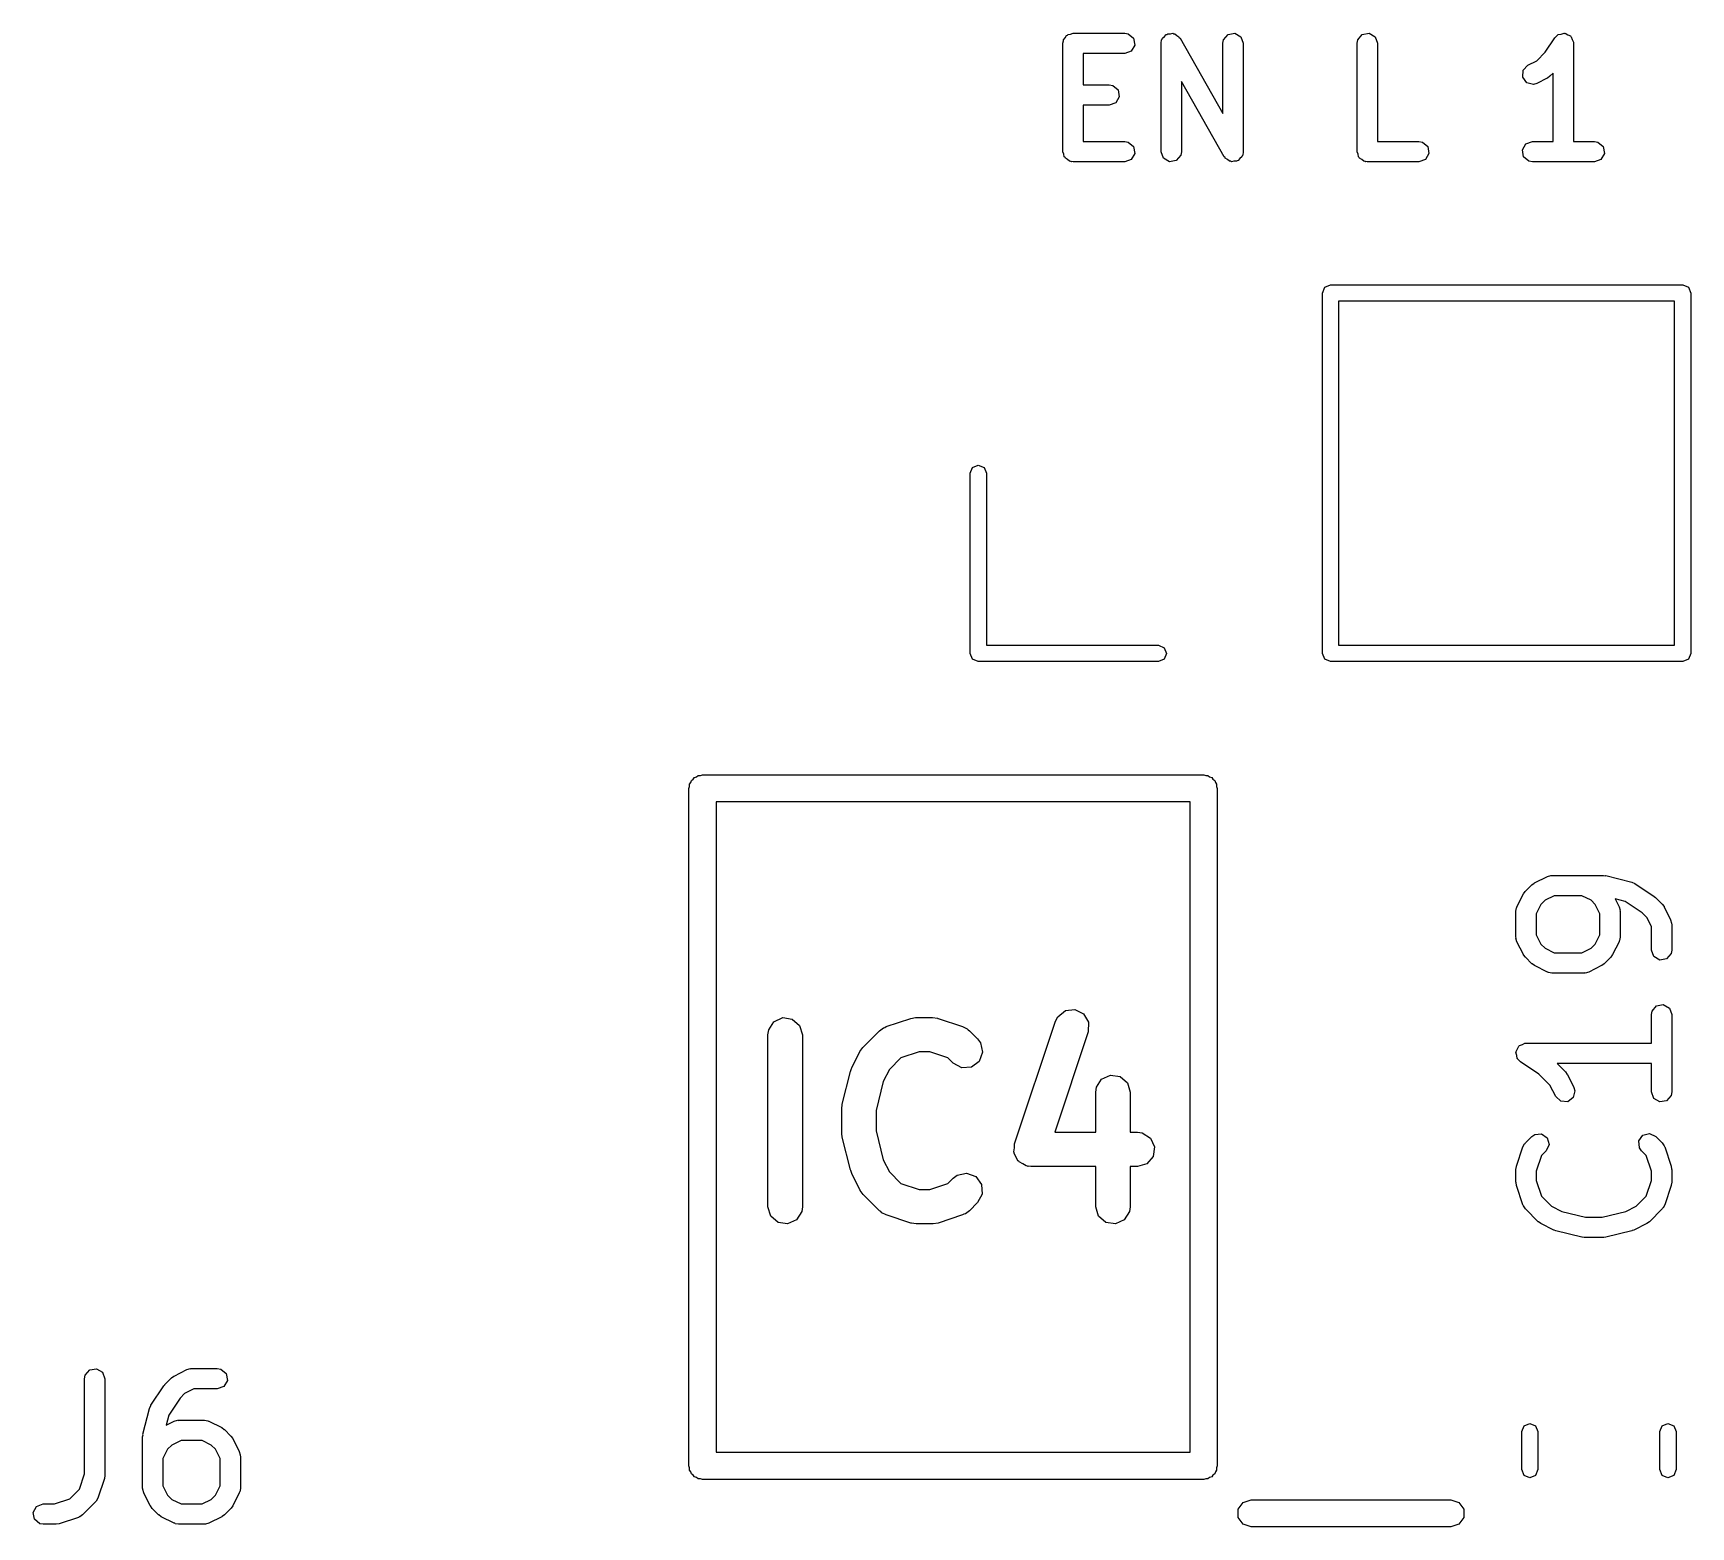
# Model space of a CAD drawing. Extents: x 67.3 to 104.7, y -149.5 to -52.9.
# Drawn here: x 73.28 to 85.51, y -92.87 to -81.84 of the extents above; entities that cross this region are included whole.
import ezdxf

# ---------------------------------------------------------------- set-up
doc = ezdxf.new("R2010")
doc.units = 0
doc.layers.add('BLACK', color=7, linetype='CONTINUOUS')

msp = doc.modelspace()

# ---------------------------------------------------------------- linework, layer by layer
at = {"layer": 'BLACK', "linetype": 'CONTINUOUS'}
for p, q in [((80.897, -81.8763), (80.9067, -81.8594)), ((80.9067, -81.8594), (80.9131, -81.8571)), ((80.9131, -81.8571), (80.9174, -81.8519)), ((80.9174, -81.8519), (80.9366, -81.8486)), ((80.9366, -81.8486), (80.9549, -81.8419)), ((80.9549, -81.8419), (81.3359, -81.8419)), ((81.3359, -81.8419), (81.3615, -81.8464)), ((81.3615, -81.8464), (81.4008, -81.8794)), ((81.6288, -81.8667), (81.6412, -81.8519)), ((81.6412, -81.8519), (81.6481, -81.8507)), ((81.6481, -81.8507), (81.6534, -81.8463)), ((81.6534, -81.8463), (81.6727, -81.8464)), ((81.6727, -81.8464), (81.6918, -81.843)), ((81.6918, -81.843), (81.6978, -81.8465)), ((81.6978, -81.8465), (81.7047, -81.8465)), ((81.7047, -81.8465), (81.7195, -81.859)), ((81.7195, -81.859), (81.7362, -81.8687)), ((82.0654, -81.8912), (82.0984, -81.8519)), ((82.0984, -81.8519), (82.1489, -81.843)), ((82.1489, -81.843), (82.1933, -81.8687)), ((83.0559, -81.8912), (83.0889, -81.8519)), ((83.0889, -81.8519), (83.1394, -81.843)), ((83.1394, -81.843), (83.1838, -81.8687)), ((84.5116, -81.8753), (84.5296, -81.8565)), ((84.5296, -81.8565), (84.5337, -81.8552)), ((84.5337, -81.8552), (84.5365, -81.8519)), ((84.5365, -81.8519), (84.5579, -81.8482)), ((84.5579, -81.8482), (84.5788, -81.8421)), ((84.5788, -81.8421), (84.5828, -81.8438)), ((84.5828, -81.8438), (84.587, -81.843)), ((84.587, -81.843), (84.6059, -81.8539)), ((84.6059, -81.8539), (84.6258, -81.8627)), ((80.8799, -81.9169), (80.8817, -81.9072)), ((80.8799, -82.7169), (80.8799, -81.9169)), ((80.8811, -81.9039), (80.8827, -81.901)), ((80.8817, -81.9072), (80.8811, -81.9039)), ((80.8827, -81.901), (80.8845, -81.8912)), ((80.8845, -81.8912), (80.897, -81.8763)), ((81.3841, -81.9743), (81.3359, -81.9919)), ((81.4098, -81.9299), (81.3841, -81.9743)), ((81.4008, -81.8794), (81.4098, -81.9299)), ((81.6037, -81.9169), (81.6083, -81.8912)), ((81.6037, -82.7169), (81.6037, -81.9169)), ((81.6083, -81.8912), (81.6127, -81.8859)), ((81.6127, -81.8859), (81.614, -81.8791)), ((81.614, -81.8791), (81.6288, -81.8667)), ((81.7362, -81.8687), (81.7386, -81.8752)), ((81.7386, -81.8752), (81.7439, -81.8797)), ((81.7439, -81.8797), (82.0609, -82.4345)), ((82.0609, -81.9169), (82.0654, -81.8912)), ((82.0609, -82.4345), (82.0609, -81.9169)), ((82.1933, -81.8687), (82.2109, -81.9169)), ((82.2109, -81.9169), (82.2109, -82.7169)), ((83.0514, -81.9169), (83.0559, -81.8912)), ((83.0514, -82.7169), (83.0514, -81.9169)), ((83.1838, -81.8687), (83.2014, -81.9169)), ((83.2014, -81.9169), (83.2014, -82.6419)), ((84.3772, -82.0457), (84.4395, -81.9834)), ((84.4395, -81.9834), (84.5116, -81.8753)), ((84.6258, -81.8627), (84.6277, -81.8665)), ((84.6277, -81.8665), (84.6314, -81.8687)), ((84.6314, -81.8687), (84.6389, -81.8891)), ((84.6389, -81.8891), (84.6485, -81.9087)), ((84.6485, -81.9087), (84.6475, -81.9128)), ((84.6475, -81.9128), (84.649, -81.9169)), ((84.649, -81.9169), (84.649, -82.6419)), ((81.3359, -81.9919), (81.0299, -81.9919)), ((81.0299, -81.9919), (81.0299, -82.2228)), ((84.2766, -82.1156), (84.3119, -82.0784)), ((84.3119, -82.0784), (84.3772, -82.0457)), ((81.0299, -82.2228), (81.2216, -82.2228)), ((81.2216, -82.2228), (81.2473, -82.2274)), ((81.2473, -82.2274), (81.2866, -82.2603)), ((82.0708, -82.7541), (81.7537, -82.1993)), ((81.7537, -82.1993), (81.7537, -82.7169)), ((84.2735, -82.1668), (84.2766, -82.1156)), ((84.3041, -82.2081), (84.2735, -82.1668)), ((84.354, -82.22), (84.3041, -82.2081)), ((84.379, -82.2125), (84.354, -82.22)), ((84.4551, -82.1745), (84.379, -82.2125)), ((84.4563, -82.1733), (84.4551, -82.1745)), ((84.4746, -82.1604), (84.4563, -82.1733)), ((84.499, -82.1361), (84.4746, -82.1604)), ((84.499, -82.6419), (84.499, -82.1361)), ((81.2955, -82.3109), (81.2698, -82.3553)), ((81.2866, -82.2603), (81.2955, -82.3109)), ((81.2216, -82.3728), (81.0299, -82.3728)), ((81.0299, -82.3728), (81.0299, -82.6419)), ((81.2698, -82.3553), (81.2216, -82.3728)), ((80.8866, -82.7352), (80.8799, -82.7169)), ((81.0299, -82.6419), (81.3359, -82.6419)), ((81.3359, -82.6419), (81.3615, -82.6464)), ((81.3615, -82.6464), (81.4008, -82.6794)), ((81.4008, -82.6794), (81.4098, -82.7299)), ((81.6213, -82.7651), (81.6037, -82.7169)), ((81.7537, -82.7169), (81.7492, -82.7425)), ((82.2109, -82.7169), (82.2064, -82.7425)), ((83.058, -82.7352), (83.0514, -82.7169)), ((83.2014, -82.6419), (83.5073, -82.6419)), ((83.5073, -82.6419), (83.533, -82.6464)), ((83.533, -82.6464), (83.5723, -82.6794)), ((83.5723, -82.6794), (83.5812, -82.7299)), ((84.2716, -82.7039), (84.2972, -82.6594)), ((84.2805, -82.7544), (84.2716, -82.7039)), ((84.2972, -82.6594), (84.3454, -82.6419)), ((84.3454, -82.6419), (84.499, -82.6419)), ((84.649, -82.6419), (84.8026, -82.6419)), ((84.8026, -82.6419), (84.8282, -82.6464)), ((84.8282, -82.6464), (84.8675, -82.6794)), ((84.8675, -82.6794), (84.8764, -82.7299)), ((80.89, -82.7544), (80.8866, -82.7352)), ((80.8952, -82.7587), (80.89, -82.7544)), ((80.8975, -82.7651), (80.8952, -82.7587)), ((80.9144, -82.7748), (80.8975, -82.7651)), ((80.9293, -82.7874), (80.9144, -82.7748)), ((80.939, -82.7891), (80.9293, -82.7874)), ((80.9419, -82.7908), (80.939, -82.7891)), ((80.9452, -82.7902), (80.9419, -82.7908)), ((80.9549, -82.7919), (80.9452, -82.7902)), ((81.3359, -82.7919), (80.9549, -82.7919)), ((81.3841, -82.7743), (81.3359, -82.7919)), ((81.4098, -82.7299), (81.3841, -82.7743)), ((81.6657, -82.7908), (81.6213, -82.7651)), ((81.7162, -82.7818), (81.6657, -82.7908)), ((81.7492, -82.7425), (81.7162, -82.7818)), ((82.0761, -82.7586), (82.0708, -82.7541)), ((82.0784, -82.7651), (82.0761, -82.7586)), ((82.0952, -82.7748), (82.0784, -82.7651)), ((82.1099, -82.7873), (82.0952, -82.7748)), ((82.1169, -82.7873), (82.1099, -82.7873)), ((82.1229, -82.7908), (82.1169, -82.7873)), ((82.1419, -82.7874), (82.1229, -82.7908)), ((82.1612, -82.7875), (82.1419, -82.7874)), ((82.1666, -82.7831), (82.1612, -82.7875)), ((82.1734, -82.7818), (82.1666, -82.7831)), ((82.1858, -82.767), (82.1734, -82.7818)), ((82.2007, -82.7547), (82.1858, -82.767)), ((82.2019, -82.7479), (82.2007, -82.7547)), ((82.2064, -82.7425), (82.2019, -82.7479)), ((83.0614, -82.7544), (83.058, -82.7352)), ((83.0666, -82.7587), (83.0614, -82.7544)), ((83.0689, -82.7651), (83.0666, -82.7587)), ((83.0858, -82.7748), (83.0689, -82.7651)), ((83.1007, -82.7874), (83.0858, -82.7748)), ((83.1105, -82.7891), (83.1007, -82.7874)), ((83.1133, -82.7908), (83.1105, -82.7891)), ((83.1166, -82.7902), (83.1133, -82.7908)), ((83.1264, -82.7919), (83.1166, -82.7902)), ((83.5073, -82.7919), (83.1264, -82.7919)), ((83.5555, -82.7743), (83.5073, -82.7919)), ((83.5812, -82.7299), (83.5555, -82.7743)), ((84.3198, -82.7874), (84.2805, -82.7544)), ((84.3454, -82.7919), (84.3198, -82.7874)), ((84.8026, -82.7919), (84.3454, -82.7919)), ((84.8508, -82.7743), (84.8026, -82.7919)), ((84.8764, -82.7299), (84.8508, -82.7743)), ((82.7947, -83.76), (82.8123, -83.7176)), ((82.7947, -86.42), (82.7947, -83.76)), ((82.8123, -83.7176), (82.8547, -83.7)), ((82.8547, -83.7), (85.4547, -83.7)), ((82.9147, -83.82), (82.9147, -86.36)), ((85.3947, -83.82), (82.9147, -83.82)), ((85.3947, -86.36), (85.3947, -83.82)), ((85.4547, -83.7), (85.4971, -83.7176)), ((85.4971, -83.7176), (85.5147, -83.76)), ((85.5147, -83.76), (85.5147, -86.42)), ((80.2123, -85.0476), (80.2547, -85.03)), ((80.2547, -85.03), (80.2971, -85.0476)), ((80.1947, -85.09), (80.2123, -85.0476)), ((80.1947, -86.42), (80.1947, -85.09)), ((80.2971, -85.0476), (80.3147, -85.09)), ((80.3147, -85.09), (80.3147, -86.36)), ((80.3147, -86.36), (81.5847, -86.36)), ((81.5847, -86.36), (81.6271, -86.3776)), ((81.6271, -86.3776), (81.6447, -86.42)), ((82.9147, -86.36), (85.3947, -86.36)), ((80.2123, -86.4624), (80.1947, -86.42)), ((80.2547, -86.48), (80.2123, -86.4624)), ((81.5847, -86.48), (80.2547, -86.48)), ((81.6271, -86.4624), (81.5847, -86.48)), ((81.6447, -86.42), (81.6271, -86.4624)), ((82.8123, -86.4624), (82.7947, -86.42)), ((82.8547, -86.48), (82.8123, -86.4624)), ((85.4547, -86.48), (82.8547, -86.48)), ((85.4971, -86.4624), (85.4547, -86.48)), ((85.5147, -86.42), (85.4971, -86.4624)), ((78.1333, -87.3729), (78.1382, -87.3578)), ((78.1382, -87.3578), (78.151, -87.3485)), ((78.151, -87.3485), (78.1603, -87.3357)), ((78.1603, -87.3357), (78.1754, -87.3308)), ((78.1754, -87.3308), (78.1882, -87.3215)), ((78.1882, -87.3215), (78.204, -87.3215)), ((78.204, -87.3215), (78.2191, -87.3166)), ((78.2191, -87.3166), (81.9191, -87.3166)), ((81.9191, -87.3166), (81.9342, -87.3215)), ((81.9342, -87.3215), (81.95, -87.3215)), ((81.95, -87.3215), (81.9628, -87.3308)), ((81.9628, -87.3308), (81.9779, -87.3357)), ((81.9779, -87.3357), (81.9872, -87.3485)), ((81.9872, -87.3485), (82, -87.3578)), ((82, -87.3578), (82.0049, -87.3729)), ((78.1191, -87.4166), (78.124, -87.4015)), ((78.1191, -92.4166), (78.1191, -87.4166)), ((78.124, -87.3857), (78.1333, -87.3729)), ((78.124, -87.4015), (78.124, -87.3857)), ((82.0049, -87.3729), (82.0142, -87.3857)), ((82.0142, -87.3857), (82.0142, -87.4015)), ((82.0142, -87.4015), (82.0191, -87.4166)), ((82.0191, -87.4166), (82.0191, -92.4166)), ((78.3191, -87.5166), (78.3191, -92.3166)), ((81.8191, -87.5166), (78.3191, -87.5166)), ((81.8191, -92.3166), (81.8191, -87.5166)), ((84.3602, -88.1136), (84.4555, -88.066)), ((84.4555, -88.066), (84.4804, -88.0586)), ((84.4804, -88.0586), (84.4848, -88.0596)), ((84.4848, -88.0596), (84.489, -88.0581)), ((84.489, -88.0581), (84.8699, -88.0581)), ((84.8699, -88.0581), (84.8847, -88.0607)), ((84.8847, -88.0607), (84.8881, -88.0603)), ((84.8881, -88.0603), (85.0786, -88.108)), ((84.2314, -88.29), (84.2791, -88.1948)), ((84.2791, -88.1948), (84.2924, -88.1768)), ((84.2924, -88.1768), (84.2931, -88.1753)), ((84.2931, -88.1753), (84.3407, -88.1277)), ((84.3407, -88.1277), (84.3591, -88.1148)), ((84.3591, -88.1148), (84.3602, -88.1136)), ((84.5067, -88.2081), (84.4382, -88.2424)), ((84.7094, -88.2081), (84.5067, -88.2081)), ((84.7779, -88.2424), (84.7094, -88.2081)), ((85.0786, -88.108), (85.1016, -88.1182)), ((85.1016, -88.1182), (85.102, -88.1183)), ((85.102, -88.1183), (85.2449, -88.2135)), ((85.2449, -88.2135), (85.2531, -88.2214)), ((85.2531, -88.2214), (85.2563, -88.2229)), ((85.2563, -88.2229), (85.3039, -88.2705)), ((84.2235, -88.3236), (84.228, -88.2979)), ((84.2235, -88.514), (84.2235, -88.3236)), ((84.228, -88.2979), (84.2309, -88.2945)), ((84.2309, -88.2945), (84.2314, -88.29)), ((84.4078, -88.2728), (84.3735, -88.3413)), ((84.3735, -88.3413), (84.3735, -88.4963)), ((84.4382, -88.2424), (84.4078, -88.2728)), ((84.8083, -88.2728), (84.7779, -88.2424)), ((84.8426, -88.3413), (84.8083, -88.2728)), ((84.8426, -88.4963), (84.8426, -88.3413)), ((85.0296, -88.2503), (84.9555, -88.2318)), ((84.9555, -88.2318), (84.9846, -88.29)), ((84.9846, -88.29), (84.9921, -88.315)), ((84.9921, -88.315), (84.991, -88.3194)), ((84.991, -88.3194), (84.9926, -88.3236)), ((84.9926, -88.3236), (84.9926, -88.514)), ((85.1555, -88.3342), (85.0296, -88.2503)), ((85.1893, -88.368), (85.1555, -88.3342)), ((85.3039, -88.2705), (85.3168, -88.2889)), ((85.3168, -88.2889), (85.318, -88.29)), ((85.318, -88.29), (85.3656, -88.3853)), ((85.2235, -88.4365), (85.1893, -88.368)), ((85.2235, -88.6093), (85.2235, -88.4365)), ((85.3656, -88.3853), (85.373, -88.4102)), ((85.373, -88.4102), (85.372, -88.4146)), ((85.372, -88.4146), (85.3735, -88.4188)), ((85.3735, -88.4188), (85.3735, -88.6093)), ((84.2251, -88.5183), (84.2235, -88.514)), ((84.224, -88.5226), (84.2251, -88.5183)), ((84.2314, -88.5476), (84.224, -88.5226)), ((84.2791, -88.6428), (84.2314, -88.5476)), ((84.3735, -88.4963), (84.4078, -88.5649)), ((84.4078, -88.5649), (84.4382, -88.5953)), ((84.7779, -88.5953), (84.8083, -88.5649)), ((84.8083, -88.5649), (84.8426, -88.4963)), ((84.9846, -88.5476), (84.937, -88.6428)), ((84.9852, -88.5431), (84.9846, -88.5476)), ((84.988, -88.5397), (84.9852, -88.5431)), ((84.9926, -88.514), (84.988, -88.5397)), ((84.2802, -88.644), (84.2791, -88.6428)), ((84.2931, -88.6623), (84.2802, -88.644)), ((84.3407, -88.7099), (84.2931, -88.6623)), ((84.3422, -88.7106), (84.3407, -88.7099)), ((84.3602, -88.724), (84.3422, -88.7106)), ((84.4382, -88.5953), (84.5067, -88.6295)), ((84.5067, -88.6295), (84.7094, -88.6295)), ((84.7094, -88.6295), (84.7779, -88.5953)), ((84.8754, -88.7099), (84.857, -88.7228)), ((84.923, -88.6623), (84.8754, -88.7099)), ((84.9237, -88.6608), (84.923, -88.6623)), ((84.937, -88.6428), (84.9237, -88.6608)), ((85.2411, -88.6575), (85.2235, -88.6093)), ((85.2855, -88.6831), (85.2411, -88.6575)), ((85.336, -88.6742), (85.2855, -88.6831)), ((85.369, -88.6349), (85.336, -88.6742)), ((85.3735, -88.6093), (85.369, -88.6349)), ((84.4555, -88.7716), (84.3602, -88.724)), ((84.4599, -88.7721), (84.4555, -88.7716)), ((84.4633, -88.775), (84.4599, -88.7721)), ((84.489, -88.7795), (84.4633, -88.775)), ((84.7271, -88.7795), (84.489, -88.7795)), ((84.7313, -88.778), (84.7271, -88.7795)), ((84.7357, -88.779), (84.7313, -88.778)), ((84.7606, -88.7716), (84.7357, -88.779)), ((84.8559, -88.724), (84.7606, -88.7716)), ((84.857, -88.7228), (84.8559, -88.724)), ((80.8417, -89.1012), (80.8975, -89.0563)), ((80.8975, -89.0563), (80.9686, -89.0487)), ((80.9686, -89.0487), (81.0326, -89.0807)), ((81.0326, -89.0807), (81.0691, -89.1423)), ((85.2235, -89.0855), (85.228, -89.0598)), ((85.228, -89.0598), (85.261, -89.0205)), ((85.261, -89.0205), (85.3115, -89.0116)), ((85.3115, -89.0116), (85.356, -89.0373)), ((85.356, -89.0373), (85.3735, -89.0855)), ((78.7023, -89.2341), (78.7075, -89.1983)), ((78.7075, -89.1983), (78.7462, -89.1381)), ((78.7462, -89.1381), (78.8113, -89.1084)), ((78.8113, -89.1084), (78.8821, -89.1186)), ((78.8821, -89.1186), (78.9362, -89.1655)), ((78.9362, -89.1655), (78.9563, -89.2341)), ((79.5257, -89.2048), (79.5547, -89.1831)), ((79.5547, -89.1831), (79.5659, -89.1807)), ((79.5659, -89.1807), (79.5754, -89.1741)), ((79.5754, -89.1741), (79.7568, -89.1136)), ((79.7568, -89.1136), (79.7924, -89.1072)), ((79.7924, -89.1072), (79.7947, -89.1078)), ((79.7947, -89.1078), (79.797, -89.1071)), ((79.797, -89.1071), (79.9179, -89.1071)), ((79.9179, -89.1071), (79.9537, -89.1123)), ((79.9537, -89.1123), (79.9557, -89.1136)), ((79.9557, -89.1136), (79.9581, -89.1136)), ((79.9581, -89.1136), (80.1395, -89.1741)), ((80.1395, -89.1741), (80.1718, -89.1903)), ((80.1718, -89.1903), (80.179, -89.1993)), ((80.179, -89.1993), (80.1891, -89.2048)), ((80.5231, -90.0406), (80.8255, -89.1335)), ((80.8255, -89.1335), (80.8417, -89.1012)), ((81.0691, -89.1423), (81.0665, -89.2138)), ((85.2235, -89.2962), (85.2235, -89.0855)), ((85.3735, -89.0855), (85.3735, -89.6569)), ((78.7023, -90.5041), (78.7023, -89.2341)), ((78.9563, -89.2341), (78.9563, -90.5041)), ((79.4036, -89.3278), (79.4048, -89.3258)), ((79.4048, -89.3258), (79.5257, -89.2048)), ((80.1891, -89.2048), (80.2496, -89.2653)), ((80.2496, -89.2653), (80.2713, -89.2942)), ((80.2713, -89.2942), (80.2865, -89.3641)), ((81.0665, -89.2138), (80.8198, -89.9538)), ((84.2355, -89.3393), (84.2443, -89.3194)), ((84.2443, -89.3194), (84.2482, -89.3175)), ((84.2482, -89.3175), (84.2503, -89.3137)), ((84.2503, -89.3137), (84.2708, -89.3063)), ((84.2708, -89.3063), (84.2903, -89.2966)), ((84.2903, -89.2966), (84.2945, -89.2977)), ((84.2945, -89.2977), (84.2985, -89.2962)), ((84.2985, -89.2962), (85.2235, -89.2962)), ((79.3205, -89.4797), (79.381, -89.3588)), ((79.381, -89.3588), (79.4016, -89.3291)), ((79.4016, -89.3291), (79.4036, -89.3278)), ((79.6841, -89.4056), (79.599, -89.4908)), ((79.8176, -89.3611), (79.6841, -89.4056)), ((79.8973, -89.3611), (79.8176, -89.3611)), ((80.0307, -89.4056), (79.8973, -89.3611)), ((80.07, -89.4449), (80.0307, -89.4056)), ((80.1328, -89.4792), (80.07, -89.4449)), ((80.2615, -89.4312), (80.2042, -89.4741)), ((80.2865, -89.3641), (80.2615, -89.4312)), ((84.2237, -89.3664), (84.2254, -89.3624)), ((84.2298, -89.3873), (84.2237, -89.3664)), ((84.2247, -89.3582), (84.2355, -89.3393)), ((84.2254, -89.3624), (84.2247, -89.3582)), ((84.2336, -89.4087), (84.2298, -89.3873)), ((84.2369, -89.4115), (84.2336, -89.4087)), ((84.2381, -89.4156), (84.2369, -89.4115)), ((84.2569, -89.4336), (84.2381, -89.4156)), ((84.3936, -89.5247), (84.2569, -89.4336)), ((85.2235, -89.4462), (84.5272, -89.4462)), ((84.5272, -89.4462), (84.5896, -89.5086)), ((85.2235, -89.6569), (85.2235, -89.4462)), ((79.2504, -89.7476), (79.3109, -89.5057)), ((79.3109, -89.5057), (79.3197, -89.4841)), ((79.3197, -89.4841), (79.3205, -89.4797)), ((79.599, -89.4908), (79.5539, -89.5808)), ((80.2042, -89.4741), (80.1328, -89.4792)), ((81.1265, -89.6217), (81.1652, -89.5615)), ((81.1652, -89.5615), (81.2303, -89.5318)), ((81.2303, -89.5318), (81.3011, -89.5419)), ((81.3011, -89.5419), (81.3552, -89.5888)), ((84.475, -89.6061), (84.3936, -89.5247)), ((84.5896, -89.5086), (84.6025, -89.527)), ((84.6025, -89.527), (84.6037, -89.5281)), ((84.6037, -89.5281), (84.6513, -89.6234)), ((79.5539, -89.5808), (79.5006, -89.794)), ((81.1214, -89.6575), (81.1265, -89.6217)), ((81.1214, -89.9538), (81.1214, -89.6575)), ((81.3552, -89.5888), (81.3754, -89.6575)), ((81.3754, -89.6575), (81.3754, -89.9538)), ((84.5172, -89.6904), (84.475, -89.6061)), ((84.5544, -89.7257), (84.5172, -89.6904)), ((84.6587, -89.6483), (84.6468, -89.6982)), ((84.6513, -89.6234), (84.6587, -89.6483)), ((85.2411, -89.7051), (85.2235, -89.6569)), ((85.369, -89.6826), (85.336, -89.7219)), ((85.3735, -89.6569), (85.369, -89.6826)), ((79.2466, -89.7784), (79.2506, -89.7511)), ((79.2466, -89.9598), (79.2466, -89.7784)), ((79.2506, -89.7511), (79.2504, -89.7476)), ((79.5006, -89.794), (79.5006, -89.9442)), ((84.6056, -89.7288), (84.5544, -89.7257)), ((84.6468, -89.6982), (84.6056, -89.7288)), ((85.2855, -89.7308), (85.2411, -89.7051)), ((85.336, -89.7219), (85.2855, -89.7308)), ((79.2476, -89.9632), (79.2466, -89.9598)), ((79.2504, -89.9906), (79.2476, -89.9632)), ((79.3109, -90.2325), (79.2504, -89.9906)), ((79.5006, -89.9442), (79.5539, -90.1574)), ((80.5221, -90.0699), (80.5231, -90.0406)), ((80.8198, -89.9538), (81.1214, -89.9538)), ((81.3754, -89.9538), (81.4298, -89.9538)), ((81.4298, -89.9538), (81.4656, -89.9589)), ((81.4656, -89.9589), (81.5258, -89.9976)), ((81.5258, -89.9976), (81.5555, -90.0627)), ((84.275, -90.0618), (84.2874, -90.0389)), ((84.2874, -90.0389), (84.2912, -90.0365)), ((84.2912, -90.0365), (84.2931, -90.0324)), ((84.2931, -90.0324), (84.3407, -89.9848)), ((84.3407, -89.9848), (84.3621, -89.9699)), ((84.3621, -89.9699), (84.4132, -89.9654)), ((84.4132, -89.9654), (84.4552, -89.9948)), ((84.4685, -90.0444), (84.4468, -90.0909)), ((84.4552, -89.9948), (84.4685, -90.0444)), ((85.1308, -90.0184), (85.1603, -89.9764)), ((85.1353, -90.0696), (85.1308, -90.0184)), ((85.1603, -89.9764), (85.2098, -89.9631)), ((85.2098, -89.9631), (85.2563, -89.9848)), ((85.2563, -89.9848), (85.3039, -90.0324)), ((85.3039, -90.0324), (85.3189, -90.0538)), ((85.3189, -90.0538), (85.3193, -90.0582)), ((85.3193, -90.0582), (85.3221, -90.0618)), ((79.5539, -90.1574), (79.599, -90.2475)), ((80.5179, -90.0989), (80.5221, -90.0699)), ((80.5208, -90.1052), (80.5179, -90.0989)), ((80.5206, -90.1121), (80.5208, -90.1052)), ((80.5355, -90.1373), (80.5206, -90.1121)), ((80.5476, -90.164), (80.5355, -90.1373)), ((80.5535, -90.1677), (80.5476, -90.164)), ((80.557, -90.1737), (80.5535, -90.1677)), ((80.5832, -90.1868), (80.557, -90.1737)), ((81.5453, -90.1335), (81.4985, -90.1876)), ((81.5555, -90.0627), (81.5453, -90.1335)), ((84.2274, -90.2046), (84.275, -90.0618)), ((84.4117, -90.126), (84.3735, -90.2405)), ((84.4468, -90.0909), (84.4117, -90.126)), ((85.1502, -90.0909), (85.1353, -90.0696)), ((85.1853, -90.126), (85.1502, -90.0909)), ((85.2235, -90.2405), (85.1853, -90.126)), ((85.3221, -90.0618), (85.3697, -90.2046)), ((79.3131, -90.2364), (79.3109, -90.2325)), ((79.3205, -90.2585), (79.3131, -90.2364)), ((79.381, -90.3795), (79.3205, -90.2585)), ((79.599, -90.2475), (79.6841, -90.3326)), ((80.0307, -90.3326), (80.07, -90.2934)), ((80.07, -90.2934), (80.0989, -90.2717)), ((80.0989, -90.2717), (80.1689, -90.2565)), ((80.1689, -90.2565), (80.2359, -90.2815)), ((80.2359, -90.2815), (80.2788, -90.3388)), ((80.6078, -90.2026), (80.5832, -90.1868)), ((80.6176, -90.204), (80.6078, -90.2026)), ((80.621, -90.2058), (80.6176, -90.204)), ((80.6259, -90.2052), (80.621, -90.2058)), ((80.6436, -90.2078), (80.6259, -90.2052)), ((81.1214, -90.2078), (80.6436, -90.2078)), ((81.1214, -90.5041), (81.1214, -90.2078)), ((81.4298, -90.2078), (81.3754, -90.2078)), ((81.3754, -90.2078), (81.3754, -90.5041)), ((81.4985, -90.1876), (81.4298, -90.2078)), ((84.2235, -90.2283), (84.2274, -90.2062)), ((84.2235, -90.3236), (84.2235, -90.2283)), ((84.2274, -90.2062), (84.2274, -90.2046)), ((84.3735, -90.2405), (84.3735, -90.3114)), ((85.2235, -90.3114), (85.2235, -90.2405)), ((85.3697, -90.2046), (85.373, -90.2268)), ((85.373, -90.2268), (85.3735, -90.2283)), ((85.3735, -90.2283), (85.3735, -90.3236)), ((79.3826, -90.3812), (79.381, -90.3795)), ((79.3831, -90.3836), (79.3826, -90.3812)), ((79.4048, -90.4125), (79.3831, -90.3836)), ((79.5257, -90.5335), (79.4048, -90.4125)), ((79.6841, -90.3326), (79.8176, -90.3771)), ((79.8176, -90.3771), (79.8973, -90.3771)), ((79.8973, -90.3771), (80.0307, -90.3326)), ((80.2839, -90.4102), (80.2496, -90.473)), ((80.2788, -90.3388), (80.2839, -90.4102)), ((84.2241, -90.3251), (84.2235, -90.3236)), ((84.2274, -90.3473), (84.2241, -90.3251)), ((84.275, -90.4901), (84.2274, -90.3473)), ((84.3735, -90.3114), (84.4117, -90.4259)), ((84.4117, -90.4259), (84.4858, -90.5)), ((85.1112, -90.5), (85.1853, -90.4259)), ((85.1853, -90.4259), (85.2235, -90.3114)), ((85.3697, -90.3473), (85.3221, -90.4901)), ((85.3735, -90.3236), (85.3696, -90.3457)), ((85.3696, -90.3457), (85.3697, -90.3473)), ((78.7225, -90.5728), (78.7023, -90.5041)), ((78.9512, -90.5399), (78.9125, -90.6001)), ((78.9563, -90.5041), (78.9512, -90.5399)), ((79.5358, -90.539), (79.5257, -90.5335)), ((79.543, -90.5479), (79.5358, -90.539)), ((79.5754, -90.5641), (79.543, -90.5479)), ((80.1891, -90.5335), (80.1602, -90.5551)), ((80.2496, -90.473), (80.1891, -90.5335)), ((81.1415, -90.5728), (81.1214, -90.5041)), ((81.3702, -90.5399), (81.3316, -90.6001)), ((81.3754, -90.5041), (81.3702, -90.5399)), ((84.2778, -90.4937), (84.275, -90.4901)), ((84.2782, -90.4981), (84.2778, -90.4937)), ((84.2931, -90.5195), (84.2782, -90.4981)), ((84.3883, -90.6147), (84.2931, -90.5195)), ((84.4858, -90.5), (84.5628, -90.5385)), ((84.5628, -90.5385), (84.7363, -90.5819)), ((84.8607, -90.5819), (85.0342, -90.5385)), ((85.0342, -90.5385), (85.1112, -90.5)), ((85.3039, -90.5195), (85.2087, -90.6147)), ((85.3058, -90.5154), (85.3039, -90.5195)), ((85.3096, -90.513), (85.3058, -90.5154)), ((85.3221, -90.4901), (85.3096, -90.513)), ((78.7766, -90.6196), (78.7225, -90.5728)), ((78.8474, -90.6298), (78.7766, -90.6196)), ((78.9125, -90.6001), (78.8474, -90.6298)), ((79.7568, -90.6246), (79.5754, -90.5641)), ((79.7592, -90.6247), (79.7568, -90.6246)), ((79.7612, -90.626), (79.7592, -90.6247)), ((79.797, -90.6311), (79.7612, -90.626)), ((79.9179, -90.6311), (79.797, -90.6311)), ((79.9202, -90.6305), (79.9179, -90.6311)), ((79.9225, -90.631), (79.9202, -90.6305)), ((79.9581, -90.6246), (79.9225, -90.631)), ((80.1395, -90.5641), (79.9581, -90.6246)), ((80.149, -90.5576), (80.1395, -90.5641)), ((80.1602, -90.5551), (80.149, -90.5576)), ((81.1956, -90.6196), (81.1415, -90.5728)), ((81.2665, -90.6298), (81.1956, -90.6196)), ((81.3316, -90.6001), (81.2665, -90.6298)), ((84.3898, -90.6154), (84.3883, -90.6147)), ((84.4078, -90.6287), (84.3898, -90.6154)), ((84.5031, -90.6764), (84.4078, -90.6287)), ((84.7363, -90.5819), (84.8607, -90.5819)), ((85.1892, -90.6287), (85.094, -90.6764)), ((85.1903, -90.6276), (85.1892, -90.6287)), ((85.2087, -90.6147), (85.1903, -90.6276)), ((84.5066, -90.6768), (84.5031, -90.6764)), ((84.5184, -90.682), (84.5066, -90.6768)), ((84.7089, -90.7297), (84.5184, -90.682)), ((84.7123, -90.7293), (84.7089, -90.7297)), ((84.7271, -90.7319), (84.7123, -90.7293)), ((84.8699, -90.7319), (84.7271, -90.7319)), ((84.8732, -90.7307), (84.8699, -90.7319)), ((84.8881, -90.7297), (84.8732, -90.7307)), ((85.0786, -90.682), (84.8881, -90.7297)), ((85.0816, -90.6801), (85.0786, -90.682)), ((85.094, -90.6764), (85.0816, -90.6801)), ((73.658, -91.773), (73.6625, -91.7474)), ((73.658, -92.4751), (73.658, -91.773)), ((73.6625, -91.7474), (73.6955, -91.7081)), ((73.6955, -91.7081), (73.746, -91.6992)), ((73.746, -91.6992), (73.7904, -91.7248)), ((73.7904, -91.7248), (73.808, -91.773)), ((73.808, -91.773), (73.808, -92.4873)), ((74.2514, -91.8152), (74.299, -91.7676)), ((74.299, -91.7676), (74.3173, -91.7547)), ((74.3173, -91.7547), (74.3185, -91.7536)), ((74.3185, -91.7536), (74.4137, -91.7059)), ((74.4137, -91.7059), (74.4387, -91.6985)), ((74.4387, -91.6985), (74.443, -91.6996)), ((74.443, -91.6996), (74.4473, -91.698)), ((74.4473, -91.698), (74.6377, -91.698)), ((74.6377, -91.698), (74.6634, -91.7025)), ((74.6634, -91.7025), (74.7027, -91.7355)), ((74.7027, -91.7355), (74.7116, -91.786)), ((74.1468, -91.9695), (74.242, -91.8267)), ((74.242, -91.8267), (74.2499, -91.8184)), ((74.2499, -91.8184), (74.2514, -91.8152)), ((74.3964, -91.8823), (74.3627, -91.916)), ((74.465, -91.848), (74.3964, -91.8823)), ((74.6377, -91.848), (74.465, -91.848)), ((74.6859, -91.8305), (74.6377, -91.848)), ((74.7116, -91.786), (74.6859, -91.8305)), ((74.0888, -92.1834), (74.1364, -91.9929)), ((74.1364, -91.9929), (74.1466, -91.9699)), ((74.1466, -91.9699), (74.1468, -91.9695)), ((74.3627, -91.916), (74.2788, -92.0419)), ((74.2788, -92.0419), (74.2602, -92.116)), ((74.2602, -92.116), (74.3185, -92.0869)), ((74.3185, -92.0869), (74.3434, -92.0795)), ((74.3434, -92.0795), (74.3478, -92.0805)), ((74.3478, -92.0805), (74.352, -92.079)), ((74.352, -92.079), (74.5425, -92.079)), ((74.5425, -92.079), (74.5681, -92.0835)), ((74.5681, -92.0835), (74.5716, -92.0864)), ((74.5716, -92.0864), (74.576, -92.0869)), ((74.576, -92.0869), (74.6713, -92.1345)), ((74.6713, -92.1345), (74.6893, -92.1479)), ((84.2659, -92.163), (84.2835, -92.1206)), ((84.2835, -92.1206), (84.3259, -92.103)), ((84.3259, -92.103), (84.3683, -92.1206)), ((84.3683, -92.1206), (84.3859, -92.163)), ((85.2859, -92.163), (85.3035, -92.1206)), ((85.3035, -92.1206), (85.3459, -92.103)), ((85.3459, -92.103), (85.3883, -92.1206)), ((85.3883, -92.1206), (85.4059, -92.163)), ((74.0865, -92.2016), (74.0891, -92.1868)), ((74.0865, -92.5825), (74.0865, -92.2016)), ((74.0891, -92.1868), (74.0888, -92.1834)), ((74.3012, -92.2632), (74.2708, -92.2936)), ((74.3697, -92.229), (74.3012, -92.2632)), ((74.5248, -92.229), (74.3697, -92.229)), ((74.5933, -92.2632), (74.5248, -92.229)), ((74.6237, -92.2936), (74.5933, -92.2632)), ((74.6893, -92.1479), (74.6908, -92.1486)), ((74.6908, -92.1486), (74.7384, -92.1962)), ((74.7384, -92.1962), (74.7512, -92.2145)), ((74.7512, -92.2145), (74.7524, -92.2157)), ((74.7524, -92.2157), (74.8, -92.3109)), ((84.2659, -92.4442), (84.2659, -92.163)), ((84.3859, -92.163), (84.3859, -92.4442)), ((85.2859, -92.4442), (85.2859, -92.163)), ((85.4059, -92.163), (85.4059, -92.4442)), ((74.2708, -92.2936), (74.2365, -92.3622)), ((74.2365, -92.3622), (74.2365, -92.5648)), ((74.658, -92.3622), (74.6237, -92.2936)), ((74.658, -92.5648), (74.658, -92.3622)), ((74.8, -92.3109), (74.8075, -92.3359)), ((74.8075, -92.3359), (74.8064, -92.3402)), ((74.8064, -92.3402), (74.808, -92.3444)), ((74.808, -92.3444), (74.808, -92.5825)), ((78.3191, -92.3166), (81.8191, -92.3166)), ((73.6198, -92.5896), (73.658, -92.4751)), ((73.808, -92.4873), (73.8041, -92.5094)), ((78.124, -92.4317), (78.1191, -92.4166)), ((78.124, -92.4475), (78.124, -92.4317)), ((78.1333, -92.4603), (78.124, -92.4475)), ((78.1382, -92.4754), (78.1333, -92.4603)), ((78.151, -92.4847), (78.1382, -92.4754)), ((78.1603, -92.4975), (78.151, -92.4847)), ((78.1754, -92.5024), (78.1603, -92.4975)), ((78.1882, -92.5117), (78.1754, -92.5024)), ((81.9628, -92.5024), (81.95, -92.5117)), ((81.9779, -92.4975), (81.9628, -92.5024)), ((81.9872, -92.4847), (81.9779, -92.4975)), ((82, -92.4754), (81.9872, -92.4847)), ((82.0049, -92.4603), (82, -92.4754)), ((82.0142, -92.4475), (82.0049, -92.4603)), ((82.0191, -92.4166), (82.0142, -92.4317)), ((82.0142, -92.4317), (82.0142, -92.4475)), ((84.2835, -92.4866), (84.2659, -92.4442)), ((84.3259, -92.5042), (84.2835, -92.4866)), ((84.3683, -92.4866), (84.3259, -92.5042)), ((84.3859, -92.4442), (84.3683, -92.4866)), ((85.3035, -92.4866), (85.2859, -92.4442)), ((85.3459, -92.5042), (85.3035, -92.4866)), ((85.3883, -92.4866), (85.3459, -92.5042)), ((85.4059, -92.4442), (85.3883, -92.4866)), ((73.5496, -92.6598), (73.6198, -92.5896)), ((73.8041, -92.511), (73.7565, -92.6539)), ((73.8041, -92.5094), (73.8041, -92.511)), ((74.0881, -92.5868), (74.0865, -92.5825)), ((74.087, -92.5911), (74.0881, -92.5868)), ((74.0945, -92.6161), (74.087, -92.5911)), ((74.1421, -92.7113), (74.0945, -92.6161)), ((74.2365, -92.5648), (74.2708, -92.6334)), ((74.6237, -92.6334), (74.658, -92.5648)), ((74.8, -92.6161), (74.7524, -92.7113)), ((74.8006, -92.6116), (74.8, -92.6161)), ((74.8034, -92.6082), (74.8006, -92.6116)), ((74.808, -92.5825), (74.8034, -92.6082)), ((78.204, -92.5117), (78.1882, -92.5117)), ((78.2191, -92.5166), (78.204, -92.5117)), ((81.9191, -92.5166), (78.2191, -92.5166)), ((81.9342, -92.5117), (81.9191, -92.5166)), ((81.95, -92.5117), (81.9342, -92.5117)), ((73.2782, -92.76), (73.3038, -92.7156)), ((73.3038, -92.7156), (73.352, -92.698)), ((73.352, -92.698), (73.4351, -92.698)), ((73.4351, -92.698), (73.5496, -92.6598)), ((73.7384, -92.6832), (73.6431, -92.7784)), ((73.7403, -92.6791), (73.7384, -92.6832)), ((73.7441, -92.6768), (73.7403, -92.6791)), ((73.7565, -92.6539), (73.7441, -92.6768)), ((74.1433, -92.7124), (74.1421, -92.7113)), ((74.1561, -92.7308), (74.1433, -92.7124)), ((74.2037, -92.7784), (74.1561, -92.7308)), ((74.2708, -92.6334), (74.3012, -92.6638)), ((74.3012, -92.6638), (74.3697, -92.698)), ((74.3697, -92.698), (74.5248, -92.698)), ((74.5248, -92.698), (74.5933, -92.6638)), ((74.5933, -92.6638), (74.6237, -92.6334)), ((74.7384, -92.7308), (74.6908, -92.7784)), ((74.7391, -92.7293), (74.7384, -92.7308)), ((74.7524, -92.7113), (74.7391, -92.7293)), ((82.174, -92.7357), (82.2103, -92.6857)), ((82.174, -92.7975), (82.174, -92.7357)), ((82.2103, -92.6857), (82.2691, -92.6666)), ((82.2691, -92.6666), (83.7441, -92.6666)), ((83.7441, -92.6666), (83.8029, -92.6857)), ((83.8029, -92.6857), (83.8392, -92.7357)), ((83.8392, -92.7357), (83.8392, -92.7975)), ((73.2871, -92.8105), (73.2782, -92.76)), ((73.3264, -92.8435), (73.2871, -92.8105)), ((73.352, -92.848), (73.3264, -92.8435)), ((73.4473, -92.848), (73.352, -92.848)), ((73.4488, -92.8475), (73.4473, -92.848)), ((73.471, -92.8442), (73.4488, -92.8475)), ((73.6138, -92.7966), (73.471, -92.8442)), ((73.6173, -92.7938), (73.6138, -92.7966)), ((73.6218, -92.7934), (73.6173, -92.7938)), ((73.6431, -92.7784), (73.6218, -92.7934)), ((74.2052, -92.7791), (74.2037, -92.7784)), ((74.2232, -92.7925), (74.2052, -92.7791)), ((74.3185, -92.8401), (74.2232, -92.7925)), ((74.3229, -92.8406), (74.3185, -92.8401)), ((74.3264, -92.8435), (74.3229, -92.8406)), ((74.352, -92.848), (74.3264, -92.8435)), ((74.5425, -92.848), (74.352, -92.848)), ((74.5467, -92.8465), (74.5425, -92.848)), ((74.5511, -92.8475), (74.5467, -92.8465)), ((74.576, -92.8401), (74.5511, -92.8475)), ((74.6713, -92.7925), (74.576, -92.8401)), ((74.6724, -92.7913), (74.6713, -92.7925)), ((74.6908, -92.7784), (74.6724, -92.7913)), ((82.2103, -92.8475), (82.174, -92.7975)), ((82.2691, -92.8666), (82.2103, -92.8475)), ((83.7441, -92.8666), (82.2691, -92.8666)), ((83.8029, -92.8475), (83.7441, -92.8666)), ((83.8392, -92.7975), (83.8029, -92.8475))]:
    msp.add_line(p, q, dxfattribs=at)

doc.saveas('drawing.dxf')
